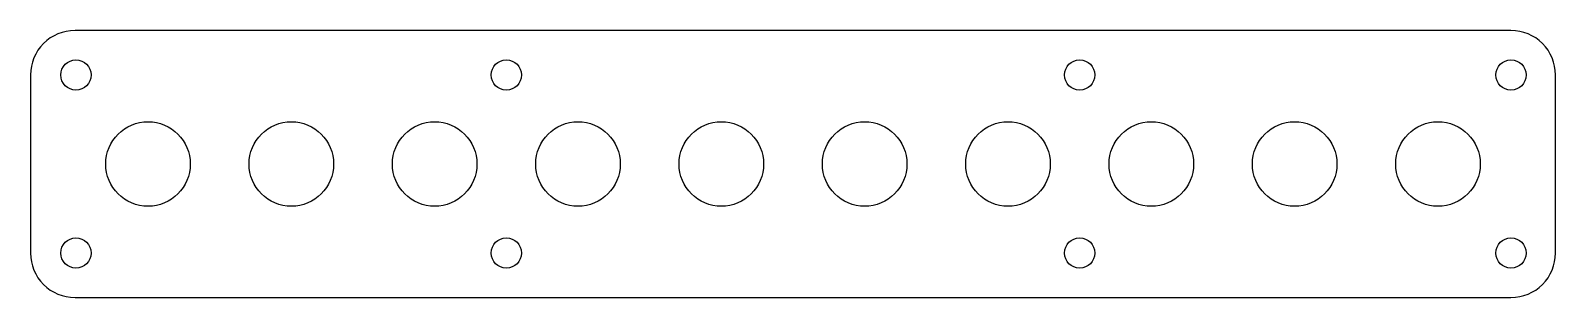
# Model space of a CAD drawing. Header units: inches. Extents: x -18.97 to -10.4, y 4.55 to 6.05.
import ezdxf

# ---------------------------------------------------------------- set-up
doc = ezdxf.new("R2010")
doc.units = ezdxf.units.IN
doc.layers.get('0').update_dxf_attribs({"linetype": 'CONTINUOUS'})

msp = doc.modelspace()

# ---------------------------------------------------------------- linework, layer by layer
msp.add_lwpolyline([(-10.4, 5.8, 0.414214), (-10.65, 6.05), (-18.715, 6.05, 0.414214), (-18.965, 5.8), (-18.965, 4.8, 0.414214), (-18.715, 4.55), (-10.65, 4.55, 0.414214), (-10.4, 4.8)], format="xyb", close=True)
for centre, radius in [((-18.71, 5.8), 0.085), ((-16.2925, 5.8), 0.085), ((-13.0725, 5.8), 0.085), ((-10.65, 5.8), 0.085), ((-18.305, 5.3), 0.2375), ((-17.5, 5.3), 0.2375), ((-16.695, 5.3), 0.2375), ((-15.89, 5.3), 0.2375), ((-15.085, 5.3), 0.2375), ((-14.28, 5.3), 0.2375), ((-13.475, 5.3), 0.2375), ((-12.67, 5.3), 0.2375), ((-11.865, 5.3), 0.2375), ((-11.06, 5.3), 0.2375), ((-18.71, 4.8), 0.085), ((-16.2925, 4.8), 0.085), ((-13.0725, 4.8), 0.085), ((-10.65, 4.8), 0.085)]:
    msp.add_circle(centre, radius)

doc.saveas('drawing.dxf')
